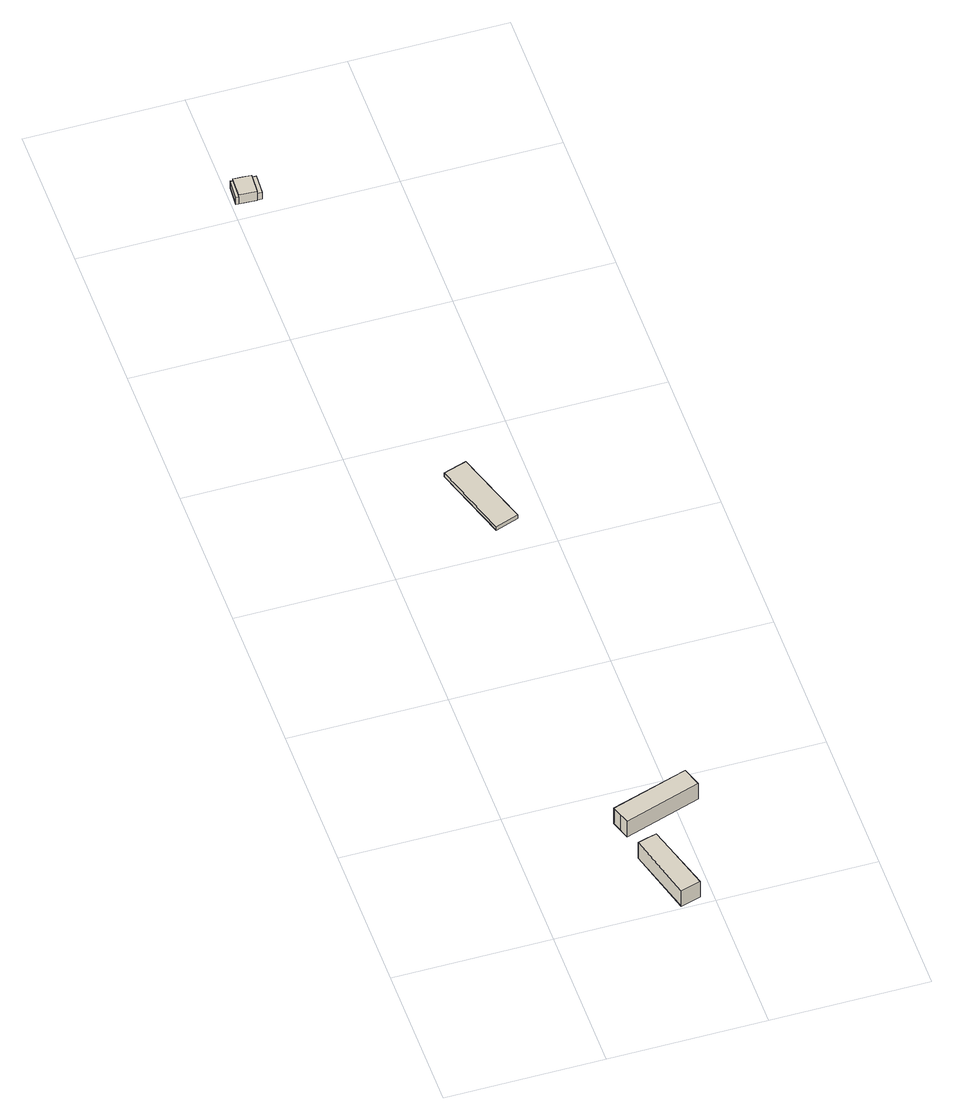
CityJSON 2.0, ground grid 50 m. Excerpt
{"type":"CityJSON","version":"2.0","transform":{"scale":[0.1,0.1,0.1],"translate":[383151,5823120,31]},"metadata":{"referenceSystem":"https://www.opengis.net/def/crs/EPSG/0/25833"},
"CityObjects":{
"building1":{"type":"Building","attributes":{"Gemeindeschluessel":"11000004","BezugspunktDach":"2200","function":"31001_2120","measuredHeight":8.82,"storeysAboveGround":2},"address":[{"country":"Germany","locality":"Berlin","thoroughfareNumber":"93 (2)","thoroughfareName":"Saatwinkler Damm"}],"geometry":[{"type":"Solid","lod":"1","boundaries":[[[[0,1,2,3,4]],[[5,6,7,8,9]],[[5,9,4,3]],[[6,5,3,2]],[[7,6,2,1]],[[8,7,1,0]],[[9,8,0,4]]]]}]},
"building2":{"type":"Building","attributes":{"name":"Baumschule","Gemeindeschluessel":"11000004","BezugspunktDach":"2200","function":"31001_3010","measuredHeight":8.68,"storeysAboveGround":2},"address":[{"country":"Germany","locality":"Berlin","thoroughfareNumber":"93 (1)","thoroughfareName":"Saatwinkler Damm"}],"geometry":[{"type":"Solid","lod":"1","boundaries":[[[[10,11,12,13,14,15]],[[16,17,18,19,20,21]],[[16,21,15,14]],[[17,16,14,13]],[[18,17,13,12]],[[19,18,12,11]],[[20,19,11,10]],[[21,20,10,15]]]]}]},
"building3":{"type":"Building","attributes":{"Gemeindeschluessel":"11000004","BezugspunktDach":"2200","function":"31001_2741","measuredHeight":2.78,"storeysAboveGround":1},"address":[{"country":"Germany","locality":"Berlin","thoroughfareNumber":"93 (3)","thoroughfareName":"Saatwinkler Damm"}],"geometry":[{"type":"Solid","lod":"1","boundaries":[[[[22,23,24,25]],[[26,27,28,29]],[[26,29,25,24]],[[27,26,24,23]],[[28,27,23,22]],[[29,28,22,25]]]]}]},
"building4":{"type":"Building","attributes":{"Gemeindeschluessel":"11000004","BezugspunktDach":"2200","function":"51009_1610","measuredHeight":3.05,"storeysAboveGround":0},"address":[{"country":"Germany","locality":"Berlin"}],"geometry":[{"type":"Solid","lod":"1","boundaries":[[[[30,31,32,33]],[[34,35,36,37]],[[34,37,33,32]],[[35,34,32,31]],[[36,35,31,30]],[[37,36,30,33]]]]}]},
"building5":{"type":"Building","attributes":{"Gemeindeschluessel":"11000004","BezugspunktDach":"2200","function":"31001_2591","measuredHeight":4.52,"storeysAboveGround":1},"address":[{"country":"Germany","locality":"Berlin","thoroughfareNumber":"93","thoroughfareName":"Saatwinkler Damm"}],"geometry":[{"type":"Solid","lod":"1","boundaries":[[[[38,39,40,41,42]],[[35,43,44,45,36]],[[35,36,42,41]],[[43,35,41,40]],[[44,43,40,39]],[[45,44,39,38]],[[36,45,38,42]]]]}]},
"building6":{"type":"Building","attributes":{"Gemeindeschluessel":"11000004","BezugspunktDach":"2200","function":"51009_1610","measuredHeight":2.96,"storeysAboveGround":0},"address":[{"country":"Germany","locality":"Berlin"}],"geometry":[{"type":"Solid","lod":"1","boundaries":[[[[46,47,48,49]],[[50,51,52,53]],[[50,53,49,48]],[[51,50,48,47]],[[52,51,47,46]],[[53,52,46,49]]]]}]}
},
"vertices":[
[396,9,69],[459,27,69],[396,247,69],[365,239,69],[334,230,69],[365,239,2],[396,247,2],[459,27,2],[396,9,2],[334,230,2],
[319,350,70],[329,319,70],[573,398,70],[563,429,70],[553,460,70],[309,381,70],[553,460,3],[563,429,3],[573,398,3],[329,319,3],[319,350,3],[309,381,3],
[339,1591,22],[413,1616,22],[334,1865,22],[259,1841,22],[334,1865,7],[413,1616,7],[339,1591,7],[259,1841,7],
[16,3041,54],[20,3107,54],[12,3108,54],[8,3042,54],[12,3108,24],[20,3107,24],[16,3041,24],[8,3042,24],
[72,3038,62],[76,3104,62],[48,3106,62],[20,3107,62],[16,3041,62],[48,3106,24],[76,3104,24],[72,3038,24],
[87,3037,54],[91,3104,54],[76,3104,54],[72,3038,54],[76,3104,25],[91,3104,25],[87,3037,25],[72,3038,25]
]}
